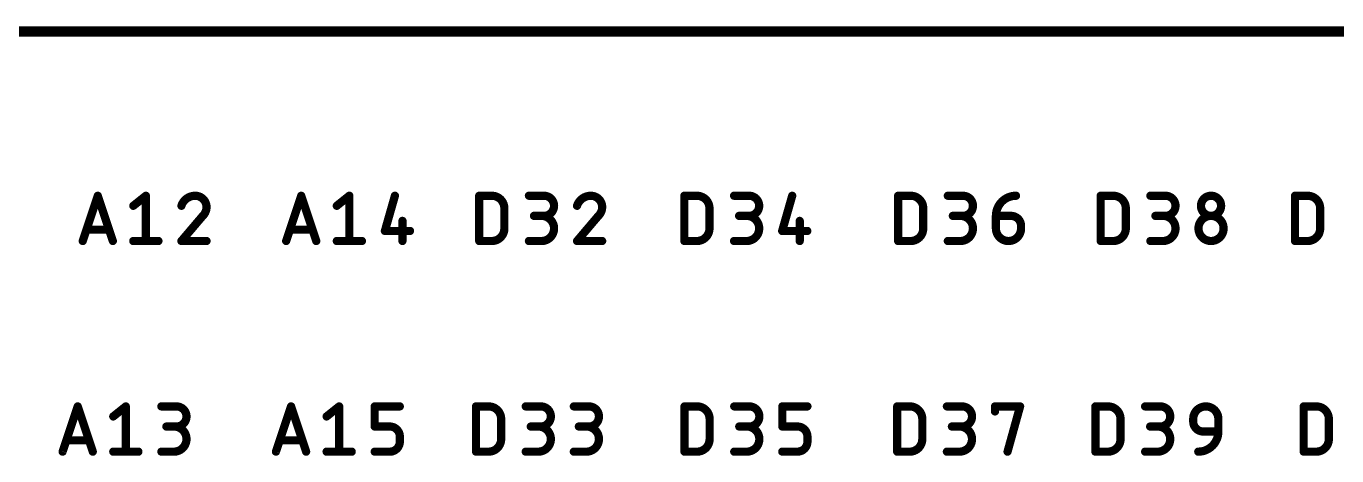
# Model space of a CAD drawing. Extents: x 0 to 61.9, y -6.1 to 59.4.
# Drawn here: x 29.1 to 45.3, y 40.38 to 45.68 of the extents above; entities that cross this region are included whole.
import ezdxf

# ---------------------------------------------------------------- set-up
doc = ezdxf.new("R2010")
doc.units = 0
doc.layers.add('21', color=253, linetype='CONTINUOUS')

msp = doc.modelspace()

# ---------------------------------------------------------------- linework, layer by layer
at = {"layer": '21'}
for points, const_width in [([(0.762, 45.6184), (54.7624, 45.6184)], 0.127), ([(29.8003, 43.0295), (29.9866, 43.5883)], 0.1016), ([(29.9866, 43.5883), (30.1729, 43.0295)], 0.1016), ([(30.4257, 43.4642), (30.581, 43.5883)], 0.1016), ([(30.581, 43.5883), (30.581, 43.0295)], 0.1016), ([(32.3144, 43.0295), (32.5007, 43.5883)], 0.1016), ([(32.5007, 43.5883), (32.6869, 43.0295)], 0.1016), ([(32.9398, 43.4642), (33.095, 43.5883)], 0.1016), ([(33.095, 43.5883), (33.095, 43.0295)], 0.1016), ([(33.6583, 43.5883), (33.5342, 43.1537)], 0.1016), ([(34.6998, 43.0295), (34.6998, 43.5883)], 0.1016), ([(34.6998, 43.5883), (34.855, 43.5883)], 0.1016), ([(35.314, 43.5883), (35.5003, 43.5883)], 0.1016), ([(37.2344, 43.0295), (37.2344, 43.5883)], 0.1016), ([(37.2344, 43.5883), (37.3896, 43.5883)], 0.1016), ([(37.8485, 43.5883), (38.0348, 43.5883)], 0.1016), ([(38.5671, 43.5883), (38.4429, 43.1537)], 0.1016), ([(39.8756, 43.0295), (39.8756, 43.5883)], 0.1016), ([(39.8756, 43.5883), (40.0308, 43.5883)], 0.1016), ([(40.4898, 43.5883), (40.676, 43.5883)], 0.1016), ([(42.3784, 43.0295), (42.3784, 43.5883)], 0.1016), ([(42.3784, 43.5883), (42.5336, 43.5883)], 0.1016), ([(42.9925, 43.5883), (43.1788, 43.5883)], 0.1016), ([(44.7798, 43.0295), (44.7798, 43.5883)], 0.1016), ([(44.7798, 43.5883), (44.9351, 43.5883)], 0.1016), ([(35.0103, 43.4331), (35.0103, 43.1848)], 0.1016), ([(37.5448, 43.4331), (37.5448, 43.1848)], 0.1016), ([(40.1861, 43.4331), (40.1861, 43.1848)], 0.1016), ([(42.6888, 43.4331), (42.6888, 43.1848)], 0.1016), ([(45.0903, 43.4331), (45.0903, 43.1848)], 0.1016), ([(31.284, 43.34), (31.0201, 43.0295)], 0.1016), ([(33.7515, 43.2779), (33.7515, 43.0295)], 0.1016), ([(35.5003, 43.34), (35.3761, 43.34)], 0.1016), ([(36.1722, 43.34), (35.9084, 43.0295)], 0.1016), ([(38.0348, 43.34), (37.9106, 43.34)], 0.1016), ([(38.6602, 43.2779), (38.6602, 43.0295)], 0.1016), ([(40.676, 43.34), (40.5519, 43.34)], 0.1016), ([(41.0841, 43.34), (41.2704, 43.34)], 0.1016), ([(41.0841, 43.1848), (41.0841, 43.34)], 0.1016), ([(41.3946, 43.2158), (41.3946, 43.1848)], 0.1016), ([(43.1788, 43.34), (43.0546, 43.34)], 0.1016), ([(30.1263, 43.1692), (29.8469, 43.1692)], 0.1016), ([(30.4257, 43.0295), (30.7362, 43.0295)], 0.1016), ([(31.0201, 43.0295), (31.3305, 43.0295)], 0.1016), ([(32.6404, 43.1692), (32.361, 43.1692)], 0.1016), ([(32.9398, 43.0295), (33.2503, 43.0295)], 0.1016), ([(33.5342, 43.1537), (33.8446, 43.1537)], 0.1016), ([(34.855, 43.0295), (34.6998, 43.0295)], 0.1016), ([(35.314, 43.0295), (35.4692, 43.0295)], 0.1016), ([(35.9084, 43.0295), (36.2188, 43.0295)], 0.1016), ([(37.3896, 43.0295), (37.2344, 43.0295)], 0.1016), ([(37.8485, 43.0295), (38.0038, 43.0295)], 0.1016), ([(38.4429, 43.1537), (38.7533, 43.1537)], 0.1016), ([(40.0308, 43.0295), (39.8756, 43.0295)], 0.1016), ([(40.4898, 43.0295), (40.645, 43.0295)], 0.1016), ([(42.5336, 43.0295), (42.3784, 43.0295)], 0.1016), ([(42.9925, 43.0295), (43.1477, 43.0295)], 0.1016), ([(44.9351, 43.0295), (44.7798, 43.0295)], 0.1016), ([(29.5526, 40.4281), (29.7389, 40.9869)], 0.1016), ([(29.7389, 40.9869), (29.9251, 40.4281)], 0.1016), ([(30.178, 40.8627), (30.3332, 40.9869)], 0.1016), ([(30.3332, 40.9869), (30.3332, 40.4281)], 0.1016), ([(30.7724, 40.9869), (30.9586, 40.9869)], 0.1016), ([(32.1886, 40.4281), (32.3749, 40.9869)], 0.1016), ([(32.3749, 40.9869), (32.5611, 40.4281)], 0.1016), ([(32.814, 40.8627), (32.9692, 40.9869)], 0.1016), ([(32.9692, 40.9869), (32.9692, 40.4281)], 0.1016), ([(33.4084, 40.7385), (33.4084, 40.9869)], 0.1016), ([(33.4084, 40.9869), (33.7188, 40.9869)], 0.1016), ([(34.6603, 40.4281), (34.6603, 40.9869)], 0.1016), ([(34.6603, 40.9869), (34.8155, 40.9869)], 0.1016), ([(35.2745, 40.9869), (35.4607, 40.9869)], 0.1016), ([(35.8688, 40.9869), (36.0551, 40.9869)], 0.1016), ([(37.2362, 40.4281), (37.2362, 40.9869)], 0.1016), ([(37.2362, 40.9869), (37.3914, 40.9869)], 0.1016), ([(37.8504, 40.9869), (38.0366, 40.9869)], 0.1016), ([(38.4447, 40.7385), (38.4447, 40.9869)], 0.1016), ([(38.4447, 40.9869), (38.7552, 40.9869)], 0.1016), ([(39.864, 40.4281), (39.864, 40.9869)], 0.1016), ([(39.864, 40.9869), (40.0192, 40.9869)], 0.1016), ([(40.4781, 40.9869), (40.6644, 40.9869)], 0.1016), ([(41.0725, 40.9248), (41.0725, 40.9869)], 0.1016), ([(41.0725, 40.9869), (41.3829, 40.9869)], 0.1016), ([(41.3829, 40.9869), (41.2277, 40.4281)], 0.1016), ([(42.3134, 40.4281), (42.3134, 40.9869)], 0.1016), ([(42.3134, 40.9869), (42.4687, 40.9869)], 0.1016), ([(42.9276, 40.9869), (43.1139, 40.9869)], 0.1016), ([(44.8871, 40.4281), (44.8871, 40.9869)], 0.1016), ([(44.8871, 40.9869), (45.0423, 40.9869)], 0.1016), ([(34.9707, 40.8316), (34.9707, 40.5833)], 0.1016), ([(37.5466, 40.8316), (37.5466, 40.5833)], 0.1016), ([(40.1744, 40.8316), (40.1744, 40.5833)], 0.1016), ([(42.6239, 40.8316), (42.6239, 40.5833)], 0.1016), ([(43.522, 40.8006), (43.522, 40.8316)], 0.1016), ([(43.8324, 40.8316), (43.8324, 40.6764)], 0.1016), ([(45.1976, 40.8316), (45.1976, 40.5833)], 0.1016), ([(30.9586, 40.7385), (30.8344, 40.7385)], 0.1016), ([(33.5946, 40.7385), (33.4084, 40.7385)], 0.1016), ([(33.7188, 40.5522), (33.7188, 40.6143)], 0.1016), ([(35.4607, 40.7385), (35.3365, 40.7385)], 0.1016), ([(36.0551, 40.7385), (35.9309, 40.7385)], 0.1016), ([(38.0366, 40.7385), (37.9125, 40.7385)], 0.1016), ([(38.631, 40.7385), (38.4447, 40.7385)], 0.1016), ([(38.7552, 40.5522), (38.7552, 40.6143)], 0.1016), ([(40.6644, 40.7385), (40.5402, 40.7385)], 0.1016), ([(43.1139, 40.7385), (42.9897, 40.7385)], 0.1016), ([(43.8324, 40.6764), (43.6461, 40.6764)], 0.1016), ([(29.8786, 40.5678), (29.5992, 40.5678)], 0.1016), ([(32.5146, 40.5678), (32.2352, 40.5678)], 0.1016), ([(30.178, 40.4281), (30.4884, 40.4281)], 0.1016), ([(30.7724, 40.4281), (30.9276, 40.4281)], 0.1016), ([(32.814, 40.4281), (33.1245, 40.4281)], 0.1016), ([(33.4084, 40.4281), (33.5946, 40.4281)], 0.1016), ([(34.8155, 40.4281), (34.6603, 40.4281)], 0.1016), ([(35.2745, 40.4281), (35.4297, 40.4281)], 0.1016), ([(35.8688, 40.4281), (36.024, 40.4281)], 0.1016), ([(37.3914, 40.4281), (37.2362, 40.4281)], 0.1016), ([(37.8504, 40.4281), (38.0056, 40.4281)], 0.1016), ([(38.4447, 40.4281), (38.631, 40.4281)], 0.1016), ([(40.0192, 40.4281), (39.864, 40.4281)], 0.1016), ([(40.4781, 40.4281), (40.6333, 40.4281)], 0.1016), ([(42.4687, 40.4281), (42.3134, 40.4281)], 0.1016), ([(42.9276, 40.4281), (43.0828, 40.4281)], 0.1016), ([(45.0423, 40.4281), (44.8871, 40.4281)], 0.1016)]:
    msp.add_lwpolyline(points, dxfattribs=dict(at, const_width=const_width))
for points, const_width in [([(30.0107, 43.5964, 1), (29.9625, 43.5803)], 0.0508), ([(30.0107, 43.5803, 1), (29.9625, 43.5964)], 0.0508), ([(30.6064, 43.5883, 1), (30.5556, 43.5883)], 0.0508), ([(30.5968, 43.5685, 1), (30.5651, 43.6082)], 0.0508), ([(31.1908, 43.5883, 0.3252), (31.0201, 43.4642)], 0.1016), ([(31.3305, 43.4486, 0.4142), (31.1908, 43.5883)], 0.1016), ([(31.1908, 43.6137, 1), (31.1908, 43.5629)], 0.0508), ([(31.1908, 43.5629, 1), (31.1908, 43.6137)], 0.0508), ([(32.5248, 43.5964, 1), (32.4766, 43.5803)], 0.0508), ([(32.5248, 43.5803, 1), (32.4766, 43.5964)], 0.0508), ([(33.1204, 43.5883, 1), (33.0696, 43.5883)], 0.0508), ([(33.1109, 43.5685, 1), (33.0792, 43.6082)], 0.0508), ([(33.6828, 43.5814, 1), (33.6339, 43.5953)], 0.0508), ([(34.7252, 43.5883, 1), (34.6744, 43.5883)], 0.0508), ([(34.6998, 43.6137, 1), (34.6998, 43.5629)], 0.0508), ([(35.0103, 43.4331, 0.4142), (34.855, 43.5883)], 0.1016), ([(34.855, 43.6137, 1), (34.8551, 43.5629)], 0.0508), ([(34.855, 43.5629, 1), (34.855, 43.6137)], 0.0508), ([(35.314, 43.6137, 1), (35.314, 43.5629)], 0.0508), ([(35.5003, 43.34, 1), (35.5003, 43.5883)], 0.1016), ([(35.5003, 43.6137, 1), (35.5003, 43.5629)], 0.0508), ([(35.5003, 43.5629, 1), (35.5003, 43.6137)], 0.0508), ([(36.0791, 43.5883, 0.3252), (35.9084, 43.4642)], 0.1016), ([(36.2188, 43.4486, 0.4142), (36.0791, 43.5883)], 0.1016), ([(36.0791, 43.6137, 1), (36.0791, 43.5629)], 0.0508), ([(36.0791, 43.5629, 1), (36.0791, 43.6137)], 0.0508), ([(37.2598, 43.5883, 1), (37.209, 43.5883)], 0.0508), ([(37.2344, 43.6137, 1), (37.2344, 43.5629)], 0.0508), ([(37.5448, 43.4331, 0.4142), (37.3896, 43.5883)], 0.1016), ([(37.3896, 43.6137, 1), (37.3896, 43.5629)], 0.0508), ([(37.3896, 43.5629, 1), (37.3896, 43.6137)], 0.0508), ([(37.8485, 43.6137, 1), (37.8485, 43.5629)], 0.0508), ([(38.0348, 43.34, 1), (38.0348, 43.5883)], 0.1016), ([(38.0348, 43.6137, 1), (38.0348, 43.5629)], 0.0508), ([(38.0348, 43.5629, 1), (38.0348, 43.6137)], 0.0508), ([(38.5915, 43.5814, 1), (38.5426, 43.5953)], 0.0508), ([(39.901, 43.5883, 1), (39.8502, 43.5883)], 0.0508), ([(39.8756, 43.6137, 1), (39.8756, 43.5629)], 0.0508), ([(40.1861, 43.4331, 0.4142), (40.0308, 43.5883)], 0.1016), ([(40.0308, 43.6137, 1), (40.0308, 43.5629)], 0.0508), ([(40.0308, 43.5629, 1), (40.0308, 43.6137)], 0.0508), ([(40.4898, 43.6137, 1), (40.4898, 43.5629)], 0.0508), ([(40.676, 43.34, 1), (40.676, 43.5883)], 0.1016), ([(40.676, 43.6137, 1), (40.676, 43.5629)], 0.0508), ([(40.676, 43.5629, 1), (40.676, 43.6137)], 0.0508), ([(41.3325, 43.5883, 0.4142), (41.0841, 43.34)], 0.1016), ([(41.3325, 43.5629, 1), (41.3325, 43.6137)], 0.0508), ([(42.4038, 43.5883, 1), (42.353, 43.5883)], 0.0508), ([(42.3784, 43.6137, 1), (42.3784, 43.5629)], 0.0508), ([(42.6888, 43.4331, 0.4142), (42.5336, 43.5883)], 0.1016), ([(42.5336, 43.6137, 1), (42.5336, 43.5629)], 0.0508), ([(42.5336, 43.5629, 1), (42.5336, 43.6137)], 0.0508), ([(42.9925, 43.6137, 1), (42.9925, 43.5629)], 0.0508), ([(43.1788, 43.34, 1), (43.1788, 43.5883)], 0.1016), ([(43.1788, 43.6137, 1), (43.1788, 43.5629)], 0.0508), ([(43.1788, 43.5629, 1), (43.1788, 43.6137)], 0.0508), ([(43.8663, 43.4642, 1), (43.6179, 43.4642)], 0.1016), ([(44.8052, 43.5883, 1), (44.7544, 43.5883)], 0.0508), ([(44.7798, 43.6137, 1), (44.7798, 43.5629)], 0.0508), ([(45.0903, 43.4331, 0.4142), (44.9351, 43.5883)], 0.1016), ([(44.9351, 43.6137, 1), (44.9351, 43.5629)], 0.0508), ([(44.9351, 43.5629, 1), (44.9351, 43.6137)], 0.0508), ([(30.4099, 43.484, 1), (30.4416, 43.4443)], 0.0508), ([(30.9959, 43.472, 1), (31.0443, 43.4563)], 0.0508), ([(31.284, 43.34, 0.2053), (31.3305, 43.4486)], 0.1016), ([(31.3559, 43.4486, 1), (31.3051, 43.4486)], 0.0508), ([(31.3051, 43.4486, 1), (31.3559, 43.4486)], 0.0508), ([(32.9239, 43.484, 1), (32.9557, 43.4443)], 0.0508), ([(35.0357, 43.4331, 1), (34.9849, 43.4331)], 0.0508), ([(34.9849, 43.4331, 1), (35.0357, 43.4331)], 0.0508), ([(35.8842, 43.472, 1), (35.9325, 43.4563)], 0.0508), ([(36.1722, 43.34, 0.2053), (36.2188, 43.4486)], 0.1016), ([(36.2442, 43.4486, 1), (36.1934, 43.4486)], 0.0508), ([(36.1934, 43.4486, 1), (36.2442, 43.4486)], 0.0508), ([(37.5702, 43.4331, 1), (37.5194, 43.4331)], 0.0508), ([(37.5194, 43.4331, 1), (37.5702, 43.4331)], 0.0508), ([(40.2115, 43.4331, 1), (40.1607, 43.4331)], 0.0508), ([(40.1607, 43.4331, 1), (40.2115, 43.4331)], 0.0508), ([(42.7142, 43.4331, 1), (42.6634, 43.4331)], 0.0508), ([(42.6634, 43.4331, 1), (42.7142, 43.4331)], 0.0508), ([(43.6179, 43.4642, 1), (43.8663, 43.4642)], 0.1016), ([(43.6433, 43.4642, 1), (43.5925, 43.4642)], 0.0508), ([(43.5925, 43.4642, 1), (43.6433, 43.4642)], 0.0508), ([(43.8917, 43.4642, 1), (43.8409, 43.4642)], 0.0508), ([(43.8409, 43.4642, 1), (43.8917, 43.4642)], 0.0508), ([(45.1157, 43.4331, 1), (45.0649, 43.4331)], 0.0508), ([(45.0649, 43.4331, 1), (45.1157, 43.4331)], 0.0508), ([(31.2665, 43.3584, 1), (31.3015, 43.3216)], 0.0508), ([(31.3033, 43.3235, 1), (31.2646, 43.3564)], 0.0508), ([(33.7769, 43.2779, 1), (33.7261, 43.2779)], 0.0508), ([(35.3761, 43.3654, 1), (35.3761, 43.3146)], 0.0508), ([(35.4692, 43.0295, 1), (35.4692, 43.34)], 0.1016), ([(35.4692, 43.3654, 1), (35.4692, 43.3146)], 0.0508), ([(35.5003, 43.3654, 1), (35.5003, 43.3146)], 0.0508), ([(35.5003, 43.3146, 1), (35.5003, 43.3654)], 0.0508), ([(36.1547, 43.3584, 1), (36.1897, 43.3216)], 0.0508), ([(36.1916, 43.3235, 1), (36.1529, 43.3564)], 0.0508), ([(37.9106, 43.3654, 1), (37.9106, 43.3146)], 0.0508), ([(38.0038, 43.0295, 1), (38.0038, 43.34)], 0.1016), ([(38.0038, 43.3654, 1), (38.0038, 43.3146)], 0.0508), ([(38.0348, 43.3654, 1), (38.0348, 43.3146)], 0.0508), ([(38.0348, 43.3146, 1), (38.0348, 43.3654)], 0.0508), ([(38.6856, 43.2779, 1), (38.6348, 43.2779)], 0.0508), ([(40.5519, 43.3654, 1), (40.5519, 43.3146)], 0.0508), ([(40.645, 43.0295, 1), (40.645, 43.34)], 0.1016), ([(40.645, 43.3654, 1), (40.645, 43.3146)], 0.0508), ([(40.676, 43.3654, 1), (40.676, 43.3146)], 0.0508), ([(40.676, 43.3146, 1), (40.676, 43.3654)], 0.0508), ([(41.0841, 43.3654, 1), (41.0841, 43.3146)], 0.0508), ([(41.1095, 43.34, 1), (41.0587, 43.34)], 0.0508), ([(41.0587, 43.34, 1), (41.1095, 43.34)], 0.0508), ([(41.3946, 43.2158, 0.4142), (41.2704, 43.34)], 0.1016), ([(41.2704, 43.3654, 1), (41.2704, 43.3146)], 0.0508), ([(41.2704, 43.3146, 1), (41.2704, 43.3654)], 0.0508), ([(41.42, 43.2158, 1), (41.3692, 43.2158)], 0.0508), ([(41.3692, 43.2158, 1), (41.42, 43.2158)], 0.0508), ([(43.0546, 43.3654, 1), (43.0546, 43.3146)], 0.0508), ([(43.1477, 43.0295, 1), (43.1477, 43.34)], 0.1016), ([(43.1477, 43.3654, 1), (43.1477, 43.3146)], 0.0508), ([(43.1788, 43.3654, 1), (43.1788, 43.3146)], 0.0508), ([(43.1788, 43.3146, 1), (43.1788, 43.3654)], 0.0508), ([(43.8973, 43.1848, 1), (43.5869, 43.1848)], 0.1016), ([(29.8469, 43.1946, 1), (29.8469, 43.1438)], 0.0508), ([(30.1263, 43.1438, 1), (30.1263, 43.1946)], 0.0508), ([(30.4257, 43.0549, 1), (30.4257, 43.0041)], 0.0508), ([(30.7362, 43.0041, 1), (30.7362, 43.0549)], 0.0508), ([(31.0201, 43.0549, 1), (31.0201, 43.0041)], 0.0508), ([(31.3305, 43.0041, 1), (31.3305, 43.0549)], 0.0508), ([(32.361, 43.1946, 1), (32.361, 43.1438)], 0.0508), ([(32.6404, 43.1438, 1), (32.6404, 43.1946)], 0.0508), ([(32.9398, 43.0549, 1), (32.9398, 43.0041)], 0.0508), ([(33.2503, 43.0041, 1), (33.2503, 43.0549)], 0.0508), ([(33.5097, 43.1607, 1), (33.5586, 43.1467)], 0.0508), ([(33.5342, 43.1791, 1), (33.5342, 43.1283)], 0.0508), ([(33.8446, 43.1283, 1), (33.8446, 43.1791)], 0.0508), ([(34.6998, 43.0549, 1), (34.6998, 43.0041)], 0.0508), ([(34.855, 43.0295, 0.4142), (35.0103, 43.1848)], 0.1016), ([(34.855, 43.0549, 1), (34.8551, 43.0041)], 0.0508), ([(34.855, 43.0041, 1), (34.855, 43.0549)], 0.0508), ([(35.0357, 43.1848, 1), (34.9849, 43.1848)], 0.0508), ([(34.9849, 43.1848, 1), (35.0357, 43.1848)], 0.0508), ([(35.314, 43.0549, 1), (35.314, 43.0041)], 0.0508), ([(35.4692, 43.0549, 1), (35.4692, 43.0041)], 0.0508), ([(35.4692, 43.0041, 1), (35.4692, 43.0549)], 0.0508), ([(35.9084, 43.0549, 1), (35.9084, 43.0041)], 0.0508), ([(36.2188, 43.0041, 1), (36.2188, 43.0549)], 0.0508), ([(37.2344, 43.0549, 1), (37.2344, 43.0041)], 0.0508), ([(37.3896, 43.0295, 0.4142), (37.5448, 43.1848)], 0.1016), ([(37.3896, 43.0549, 1), (37.3896, 43.0041)], 0.0508), ([(37.3896, 43.0041, 1), (37.3896, 43.0549)], 0.0508), ([(37.5702, 43.1848, 1), (37.5194, 43.1848)], 0.0508), ([(37.5194, 43.1848, 1), (37.5702, 43.1848)], 0.0508), ([(37.8485, 43.0549, 1), (37.8485, 43.0041)], 0.0508), ([(38.0038, 43.0549, 1), (38.0038, 43.0041)], 0.0508), ([(38.0038, 43.0041, 1), (38.0038, 43.0549)], 0.0508), ([(38.4429, 43.1791, 1), (38.4429, 43.1283)], 0.0508), ([(38.4185, 43.1607, 1), (38.4673, 43.1467)], 0.0508), ([(38.7533, 43.1283, 1), (38.7533, 43.1791)], 0.0508), ([(39.8756, 43.0549, 1), (39.8756, 43.0041)], 0.0508), ([(40.0308, 43.0295, 0.4142), (40.1861, 43.1848)], 0.1016), ([(40.0308, 43.0549, 1), (40.0308, 43.0041)], 0.0508), ([(40.0308, 43.0041, 1), (40.0308, 43.0549)], 0.0508), ([(40.2115, 43.1848, 1), (40.1607, 43.1848)], 0.0508), ([(40.1607, 43.1848, 1), (40.2115, 43.1848)], 0.0508), ([(40.4898, 43.0549, 1), (40.4898, 43.0041)], 0.0508), ([(40.645, 43.0549, 1), (40.645, 43.0041)], 0.0508), ([(40.645, 43.0041, 1), (40.645, 43.0549)], 0.0508), ([(41.0841, 43.1848, 1), (41.3946, 43.1848)], 0.1016), ([(41.1095, 43.1848, 1), (41.0587, 43.1848)], 0.0508), ([(41.0587, 43.1848, 1), (41.1095, 43.1848)], 0.0508), ([(41.42, 43.1848, 1), (41.3692, 43.1848)], 0.0508), ([(41.3692, 43.1848, 1), (41.42, 43.1848)], 0.0508), ([(42.3784, 43.0549, 1), (42.3784, 43.0041)], 0.0508), ([(42.5336, 43.0295, 0.4142), (42.6888, 43.1848)], 0.1016), ([(42.5336, 43.0549, 1), (42.5336, 43.0041)], 0.0508), ([(42.5336, 43.0041, 1), (42.5336, 43.0549)], 0.0508), ([(42.7142, 43.1848, 1), (42.6634, 43.1848)], 0.0508), ([(42.6634, 43.1848, 1), (42.7142, 43.1848)], 0.0508), ([(42.9925, 43.0549, 1), (42.9925, 43.0041)], 0.0508), ([(43.1477, 43.0549, 1), (43.1477, 43.0041)], 0.0508), ([(43.1477, 43.0041, 1), (43.1477, 43.0549)], 0.0508), ([(43.5869, 43.1848, 1), (43.8973, 43.1848)], 0.1016), ([(43.6123, 43.1848, 1), (43.5615, 43.1848)], 0.0508), ([(43.5615, 43.1848, 1), (43.6123, 43.1848)], 0.0508), ([(43.9227, 43.1848, 1), (43.8719, 43.1848)], 0.0508), ([(43.8719, 43.1848, 1), (43.9227, 43.1848)], 0.0508), ([(44.7798, 43.0549, 1), (44.7798, 43.0041)], 0.0508), ([(44.9351, 43.0295, 0.4142), (45.0903, 43.1848)], 0.1016), ([(44.9351, 43.0549, 1), (44.9351, 43.0041)], 0.0508), ([(44.9351, 43.0041, 1), (44.9351, 43.0549)], 0.0508), ([(45.1157, 43.1848, 1), (45.0649, 43.1848)], 0.0508), ([(45.0649, 43.1848, 1), (45.1157, 43.1848)], 0.0508), ([(29.7763, 43.0376, 1), (29.8244, 43.0215)], 0.0508), ([(30.1488, 43.0215, 1), (30.197, 43.0376)], 0.0508), ([(30.5556, 43.0295, 1), (30.6064, 43.0295)], 0.0508), ([(31.0007, 43.046, 1), (31.0395, 43.0131)], 0.0508), ([(32.2903, 43.0376, 1), (32.3385, 43.0215)], 0.0508), ([(32.6628, 43.0215, 1), (32.711, 43.0376)], 0.0508), ([(33.0696, 43.0295, 1), (33.1204, 43.0295)], 0.0508), ([(33.7261, 43.0295, 1), (33.7769, 43.0295)], 0.0508), ([(34.6744, 43.0295, 1), (34.7252, 43.0295)], 0.0508), ([(35.889, 43.046, 1), (35.9277, 43.0131)], 0.0508), ([(37.209, 43.0295, 1), (37.2598, 43.0295)], 0.0508), ([(38.6348, 43.0295, 1), (38.6856, 43.0295)], 0.0508), ([(39.8502, 43.0295, 1), (39.901, 43.0295)], 0.0508), ([(42.353, 43.0295, 1), (42.4038, 43.0295)], 0.0508), ([(44.7544, 43.0295, 1), (44.8052, 43.0295)], 0.0508), ([(29.763, 40.9949, 1), (29.7148, 40.9788)], 0.0508), ([(29.763, 40.9788, 1), (29.7148, 40.9949)], 0.0508), ([(30.3586, 40.9869, 1), (30.3078, 40.9869)], 0.0508), ([(30.3491, 40.967, 1), (30.3173, 41.0067)], 0.0508), ([(30.7724, 41.0123, 1), (30.7724, 40.9615)], 0.0508), ([(30.9586, 40.7385, 1), (30.9586, 40.9869)], 0.1016), ([(30.9586, 41.0123, 1), (30.9586, 40.9615)], 0.0508), ([(30.9586, 40.9615, 1), (30.9586, 41.0123)], 0.0508), ([(32.399, 40.9949, 1), (32.3508, 40.9788)], 0.0508), ([(32.399, 40.9788, 1), (32.3508, 40.9949)], 0.0508), ([(32.9946, 40.9869, 1), (32.9438, 40.9869)], 0.0508), ([(32.9851, 40.967, 1), (32.9534, 41.0067)], 0.0508), ([(33.4338, 40.9869, 1), (33.383, 40.9869)], 0.0508), ([(33.4084, 41.0123, 1), (33.4084, 40.9615)], 0.0508), ([(33.7188, 40.9615, 1), (33.7188, 41.0123)], 0.0508), ([(34.6857, 40.9869, 1), (34.6349, 40.9869)], 0.0508), ([(34.6603, 41.0123, 1), (34.6603, 40.9615)], 0.0508), ([(34.9707, 40.8316, 0.4142), (34.8155, 40.9869)], 0.1016), ([(34.8155, 41.0123, 1), (34.8155, 40.9615)], 0.0508), ([(34.8155, 40.9615, 1), (34.8155, 41.0123)], 0.0508), ([(35.2745, 41.0123, 1), (35.2745, 40.9615)], 0.0508), ([(35.4607, 40.7385, 1), (35.4607, 40.9869)], 0.1016), ([(35.4607, 41.0123, 1), (35.4607, 40.9615)], 0.0508), ([(35.4607, 40.9615, 1), (35.4607, 41.0123)], 0.0508), ([(35.8688, 41.0123, 1), (35.8688, 40.9615)], 0.0508), ([(36.0551, 40.7385, 1), (36.0551, 40.9869)], 0.1016), ([(36.0551, 41.0123, 1), (36.0551, 40.9615)], 0.0508), ([(36.0551, 40.9615, 1), (36.0551, 41.0123)], 0.0508), ([(37.2616, 40.9869, 1), (37.2108, 40.9869)], 0.0508), ([(37.2362, 41.0123, 1), (37.2362, 40.9615)], 0.0508), ([(37.5466, 40.8316, 0.4142), (37.3914, 40.9869)], 0.1016), ([(37.3914, 41.0123, 1), (37.3914, 40.9615)], 0.0508), ([(37.3914, 40.9615, 1), (37.3914, 41.0123)], 0.0508), ([(37.8504, 41.0123, 1), (37.8504, 40.9615)], 0.0508), ([(38.0366, 40.7385, 1), (38.0366, 40.9869)], 0.1016), ([(38.0366, 41.0123, 1), (38.0366, 40.9615)], 0.0508), ([(38.0366, 40.9615, 1), (38.0366, 41.0123)], 0.0508), ([(38.4701, 40.9869, 1), (38.4193, 40.9869)], 0.0508), ([(38.4447, 41.0123, 1), (38.4447, 40.9615)], 0.0508), ([(38.7552, 40.9615, 1), (38.7552, 41.0123)], 0.0508), ([(39.8894, 40.9869, 1), (39.8386, 40.9869)], 0.0508), ([(39.864, 41.0123, 1), (39.864, 40.9615)], 0.0508), ([(40.1744, 40.8316, 0.4142), (40.0192, 40.9869)], 0.1016), ([(40.0192, 41.0123, 1), (40.0192, 40.9615)], 0.0508), ([(40.0192, 40.9615, 1), (40.0192, 41.0123)], 0.0508), ([(40.4781, 41.0123, 1), (40.4781, 40.9615)], 0.0508), ([(40.6644, 40.7385, 1), (40.6644, 40.9869)], 0.1016), ([(40.6644, 41.0123, 1), (40.6644, 40.9615)], 0.0508), ([(40.6644, 40.9615, 1), (40.6644, 41.0123)], 0.0508), ([(41.0979, 40.9869, 1), (41.0471, 40.9869)], 0.0508), ([(41.0725, 41.0123, 1), (41.0725, 40.9615)], 0.0508), ([(41.4074, 40.9801, 1), (41.3584, 40.9937)], 0.0508), ([(41.3829, 40.9615, 1), (41.3829, 41.0123)], 0.0508), ([(42.3388, 40.9869, 1), (42.288, 40.9869)], 0.0508), ([(42.3134, 41.0123, 1), (42.3134, 40.9615)], 0.0508), ([(42.4686, 41.0123, 1), (42.4687, 40.9615)], 0.0508), ([(42.6239, 40.8316, 0.4142), (42.4687, 40.9869)], 0.1016), ([(42.4687, 40.9615, 1), (42.4687, 41.0123)], 0.0508), ([(42.9276, 41.0123, 1), (42.9276, 40.9615)], 0.0508), ([(43.1139, 40.7385, 1), (43.1139, 40.9869)], 0.1016), ([(43.1139, 41.0123, 1), (43.1139, 40.9615)], 0.0508), ([(43.1139, 40.9615, 1), (43.1139, 41.0123)], 0.0508), ([(43.8324, 40.8316, 1), (43.522, 40.8316)], 0.1016), ([(44.9125, 40.9869, 1), (44.8617, 40.9869)], 0.0508), ([(44.8871, 41.0123, 1), (44.8871, 40.9615)], 0.0508), ([(45.1976, 40.8316, 0.4142), (45.0423, 40.9869)], 0.1016), ([(45.0423, 41.0123, 1), (45.0423, 40.9615)], 0.0508), ([(45.0423, 40.9615, 1), (45.0423, 41.0123)], 0.0508), ([(30.1621, 40.8825, 1), (30.1939, 40.8429)], 0.0508), ([(32.7981, 40.8825, 1), (32.8299, 40.8429)], 0.0508), ([(34.9961, 40.8316, 1), (34.9453, 40.8316)], 0.0508), ([(34.9453, 40.8316, 1), (34.9961, 40.8316)], 0.0508), ([(37.572, 40.8316, 1), (37.5212, 40.8316)], 0.0508), ([(37.5212, 40.8316, 1), (37.572, 40.8316)], 0.0508), ([(40.1998, 40.8316, 1), (40.149, 40.8316)], 0.0508), ([(40.149, 40.8316, 1), (40.1998, 40.8316)], 0.0508), ([(41.0471, 40.9248, 1), (41.0979, 40.9248)], 0.0508), ([(42.6493, 40.8316, 1), (42.5985, 40.8316)], 0.0508), ([(42.5985, 40.8316, 1), (42.6493, 40.8316)], 0.0508), ([(43.5474, 40.8316, 1), (43.4966, 40.8316)], 0.0508), ([(43.4966, 40.8316, 1), (43.5474, 40.8316)], 0.0508), ([(43.522, 40.8006, 0.4142), (43.6461, 40.6764)], 0.1016), ([(43.5474, 40.8006, 1), (43.4966, 40.8006)], 0.0508), ([(43.4966, 40.8006, 1), (43.5474, 40.8006)], 0.0508), ([(43.8578, 40.8316, 1), (43.807, 40.8316)], 0.0508), ([(43.807, 40.8316, 1), (43.8578, 40.8316)], 0.0508), ([(45.223, 40.8316, 1), (45.1722, 40.8316)], 0.0508), ([(45.1722, 40.8316, 1), (45.223, 40.8316)], 0.0508), ([(30.8344, 40.7639, 1), (30.8344, 40.7131)], 0.0508), ([(30.9276, 40.4281, 1), (30.9276, 40.7385)], 0.1016), ([(30.9276, 40.7639, 1), (30.9276, 40.7131)], 0.0508), ([(30.9586, 40.7639, 1), (30.9586, 40.7131)], 0.0508), ([(30.9586, 40.7131, 1), (30.9586, 40.7639)], 0.0508), ([(33.4084, 40.7639, 1), (33.4084, 40.7131)], 0.0508), ([(33.383, 40.7385, 1), (33.4338, 40.7385)], 0.0508), ([(33.7188, 40.6143, 0.4142), (33.5946, 40.7385)], 0.1016), ([(33.5946, 40.7639, 1), (33.5946, 40.7131)], 0.0508), ([(33.5946, 40.7131, 1), (33.5946, 40.7639)], 0.0508), ([(33.7442, 40.6143, 1), (33.6934, 40.6143)], 0.0508), ([(35.3365, 40.7639, 1), (35.3365, 40.7131)], 0.0508), ([(35.4297, 40.4281, 1), (35.4297, 40.7385)], 0.1016), ([(35.4297, 40.7639, 1), (35.4297, 40.7131)], 0.0508), ([(35.4607, 40.7639, 1), (35.4607, 40.7131)], 0.0508), ([(35.4607, 40.7131, 1), (35.4607, 40.7639)], 0.0508), ([(35.9309, 40.7639, 1), (35.9309, 40.7131)], 0.0508), ([(36.024, 40.4281, 1), (36.024, 40.7385)], 0.1016), ([(36.024, 40.7639, 1), (36.024, 40.7131)], 0.0508), ([(36.0551, 40.7639, 1), (36.0551, 40.7131)], 0.0508), ([(36.0551, 40.7131, 1), (36.0551, 40.7639)], 0.0508), ([(37.9125, 40.7639, 1), (37.9125, 40.7131)], 0.0508), ([(38.0056, 40.4281, 1), (38.0056, 40.7385)], 0.1016), ([(38.0056, 40.7639, 1), (38.0056, 40.7131)], 0.0508), ([(38.0366, 40.7639, 1), (38.0366, 40.7131)], 0.0508), ([(38.0366, 40.7131, 1), (38.0366, 40.7639)], 0.0508), ([(38.4447, 40.7639, 1), (38.4447, 40.7131)], 0.0508), ([(38.4193, 40.7385, 1), (38.4701, 40.7385)], 0.0508), ([(38.7552, 40.6143, 0.4142), (38.631, 40.7385)], 0.1016), ([(38.631, 40.7639, 1), (38.631, 40.7131)], 0.0508), ([(38.631, 40.7131, 1), (38.631, 40.7639)], 0.0508), ([(38.7806, 40.6143, 1), (38.7298, 40.6143)], 0.0508), ([(40.5402, 40.7639, 1), (40.5402, 40.7131)], 0.0508), ([(40.6333, 40.4281, 1), (40.6333, 40.7385)], 0.1016), ([(40.6333, 40.7639, 1), (40.6333, 40.7131)], 0.0508), ([(40.6644, 40.7639, 1), (40.6644, 40.7131)], 0.0508), ([(40.6644, 40.7131, 1), (40.6644, 40.7639)], 0.0508), ([(42.9897, 40.7639, 1), (42.9897, 40.7131)], 0.0508), ([(43.0828, 40.4281, 1), (43.0828, 40.7385)], 0.1016), ([(43.0828, 40.7639, 1), (43.0828, 40.7131)], 0.0508), ([(43.1139, 40.7639, 1), (43.1139, 40.7131)], 0.0508), ([(43.1139, 40.7131, 1), (43.1139, 40.7639)], 0.0508), ([(43.584, 40.4281, 0.4142), (43.8324, 40.6764)], 0.1016), ([(43.6461, 40.7018, 1), (43.6461, 40.651)], 0.0508), ([(43.6461, 40.651, 1), (43.6461, 40.7018)], 0.0508), ([(43.8578, 40.6764, 1), (43.807, 40.6764)], 0.0508), ([(43.807, 40.6764, 1), (43.8578, 40.6764)], 0.0508), ([(43.8324, 40.651, 1), (43.8324, 40.7018)], 0.0508), ([(29.5992, 40.5932, 1), (29.5992, 40.5424)], 0.0508), ([(29.8786, 40.5424, 1), (29.8786, 40.5932)], 0.0508), ([(32.2352, 40.5932, 1), (32.2352, 40.5424)], 0.0508), ([(32.5146, 40.5424, 1), (32.5146, 40.5932)], 0.0508), ([(33.5946, 40.4281, 0.4142), (33.7188, 40.5522)], 0.1016), ([(33.6934, 40.6143, 1), (33.7442, 40.6143)], 0.0508), ([(33.7442, 40.5522, 1), (33.6934, 40.5522)], 0.0508), ([(33.6934, 40.5522, 1), (33.7442, 40.5522)], 0.0508), ([(34.8155, 40.4281, 0.4142), (34.9707, 40.5833)], 0.1016), ([(34.9961, 40.5833, 1), (34.9453, 40.5833)], 0.0508), ([(34.9453, 40.5833, 1), (34.9961, 40.5833)], 0.0508), ([(37.3914, 40.4281, 0.4142), (37.5466, 40.5833)], 0.1016), ([(37.572, 40.5833, 1), (37.5212, 40.5833)], 0.0508), ([(37.5212, 40.5833, 1), (37.572, 40.5833)], 0.0508), ([(38.631, 40.4281, 0.4142), (38.7552, 40.5522)], 0.1016), ([(38.7298, 40.6143, 1), (38.7806, 40.6143)], 0.0508), ([(38.7806, 40.5522, 1), (38.7298, 40.5522)], 0.0508), ([(38.7298, 40.5522, 1), (38.7806, 40.5522)], 0.0508), ([(40.0192, 40.4281, 0.4142), (40.1744, 40.5833)], 0.1016), ([(40.1998, 40.5833, 1), (40.149, 40.5833)], 0.0508), ([(40.149, 40.5833, 1), (40.1998, 40.5833)], 0.0508), ([(42.4687, 40.4281, 0.4142), (42.6239, 40.5833)], 0.1016), ([(42.6493, 40.5833, 1), (42.5985, 40.5833)], 0.0508), ([(42.5985, 40.5833, 1), (42.6493, 40.5833)], 0.0508), ([(45.0423, 40.4281, 0.4142), (45.1976, 40.5833)], 0.1016), ([(45.223, 40.5833, 1), (45.1722, 40.5833)], 0.0508), ([(45.1722, 40.5833, 1), (45.223, 40.5833)], 0.0508), ([(29.5285, 40.4361, 1), (29.5767, 40.42)], 0.0508), ([(29.901, 40.42, 1), (29.9492, 40.4361)], 0.0508), ([(30.178, 40.4535, 1), (30.178, 40.4027)], 0.0508), ([(30.3078, 40.4281, 1), (30.3586, 40.4281)], 0.0508), ([(30.4884, 40.4027, 1), (30.4884, 40.4535)], 0.0508), ([(30.7724, 40.4535, 1), (30.7724, 40.4027)], 0.0508), ([(30.9276, 40.4535, 1), (30.9276, 40.4027)], 0.0508), ([(30.9276, 40.4027, 1), (30.9276, 40.4535)], 0.0508), ([(32.1645, 40.4361, 1), (32.2127, 40.42)], 0.0508), ([(32.537, 40.42, 1), (32.5852, 40.4361)], 0.0508), ([(32.814, 40.4535, 1), (32.814, 40.4027)], 0.0508), ([(32.9438, 40.4281, 1), (32.9946, 40.4281)], 0.0508), ([(33.1245, 40.4027, 1), (33.1245, 40.4535)], 0.0508), ([(33.4084, 40.4535, 1), (33.4084, 40.4027)], 0.0508), ([(33.5946, 40.4535, 1), (33.5946, 40.4027)], 0.0508), ([(33.5946, 40.4027, 1), (33.5946, 40.4535)], 0.0508), ([(34.6603, 40.4535, 1), (34.6603, 40.4027)], 0.0508), ([(34.6349, 40.4281, 1), (34.6857, 40.4281)], 0.0508), ([(34.8155, 40.4535, 1), (34.8155, 40.4027)], 0.0508), ([(34.8155, 40.4027, 1), (34.8155, 40.4535)], 0.0508), ([(35.2745, 40.4535, 1), (35.2745, 40.4027)], 0.0508), ([(35.4297, 40.4535, 1), (35.4297, 40.4027)], 0.0508), ([(35.4297, 40.4027, 1), (35.4297, 40.4535)], 0.0508), ([(35.8688, 40.4535, 1), (35.8688, 40.4027)], 0.0508), ([(36.024, 40.4535, 1), (36.024, 40.4027)], 0.0508), ([(36.024, 40.4027, 1), (36.024, 40.4535)], 0.0508), ([(37.2362, 40.4535, 1), (37.2362, 40.4027)], 0.0508), ([(37.2108, 40.4281, 1), (37.2616, 40.4281)], 0.0508), ([(37.3914, 40.4535, 1), (37.3914, 40.4027)], 0.0508), ([(37.3914, 40.4027, 1), (37.3914, 40.4535)], 0.0508), ([(37.8504, 40.4535, 1), (37.8504, 40.4027)], 0.0508), ([(38.0056, 40.4535, 1), (38.0056, 40.4027)], 0.0508), ([(38.0056, 40.4027, 1), (38.0056, 40.4535)], 0.0508), ([(38.4447, 40.4535, 1), (38.4447, 40.4027)], 0.0508), ([(38.631, 40.4535, 1), (38.631, 40.4027)], 0.0508), ([(38.631, 40.4027, 1), (38.631, 40.4535)], 0.0508), ([(39.864, 40.4535, 1), (39.864, 40.4027)], 0.0508), ([(39.8386, 40.4281, 1), (39.8894, 40.4281)], 0.0508), ([(40.0192, 40.4535, 1), (40.0192, 40.4027)], 0.0508), ([(40.0192, 40.4027, 1), (40.0192, 40.4535)], 0.0508), ([(40.4781, 40.4535, 1), (40.4781, 40.4027)], 0.0508), ([(40.6333, 40.4535, 1), (40.6333, 40.4027)], 0.0508), ([(40.6333, 40.4027, 1), (40.6333, 40.4535)], 0.0508), ([(41.2032, 40.4349, 1), (41.2522, 40.4213)], 0.0508), ([(42.3134, 40.4535, 1), (42.3134, 40.4027)], 0.0508), ([(42.288, 40.4281, 1), (42.3388, 40.4281)], 0.0508), ([(42.4686, 40.4535, 1), (42.4687, 40.4027)], 0.0508), ([(42.4687, 40.4027, 1), (42.4687, 40.4535)], 0.0508), ([(42.9276, 40.4535, 1), (42.9276, 40.4027)], 0.0508), ([(43.0828, 40.4535, 1), (43.0828, 40.4027)], 0.0508), ([(43.0828, 40.4027, 1), (43.0828, 40.4535)], 0.0508), ([(43.584, 40.4535, 1), (43.584, 40.4027)], 0.0508), ([(44.8871, 40.4535, 1), (44.8871, 40.4027)], 0.0508), ([(44.8617, 40.4281, 1), (44.9125, 40.4281)], 0.0508), ([(45.0423, 40.4535, 1), (45.0423, 40.4027)], 0.0508), ([(45.0423, 40.4027, 1), (45.0423, 40.4535)], 0.0508)]:
    msp.add_lwpolyline(points, format="xyb", dxfattribs=dict(at, const_width=const_width))

doc.saveas('drawing.dxf')
